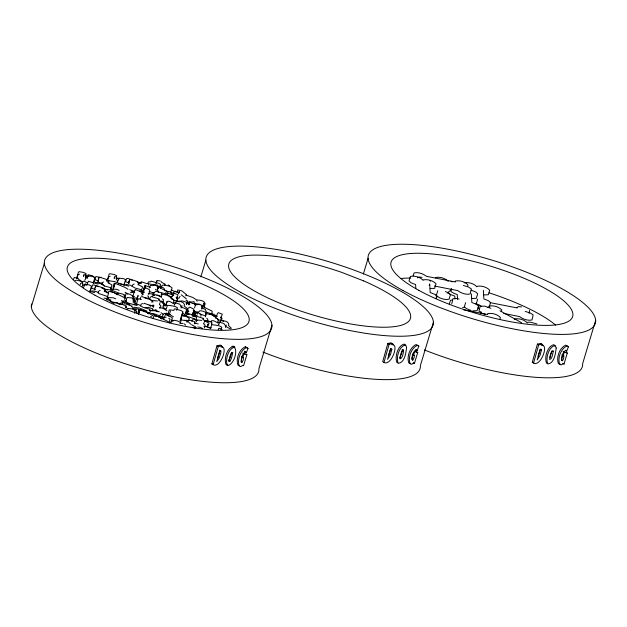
<?xml version="1.0" encoding="UTF-8"?>
<svg xmlns="http://www.w3.org/2000/svg" width="627" height="627" viewBox="0 0 627 627"><rect width="100%" height="100%" fill="white"/><g stroke="black" fill="none" stroke-linecap="round" stroke-linejoin="round"><path stroke-width="0.94" d="M174.635 293.906L173.389 293.021L170.121 292.958M184.377 323.94L185.67 325.17M119.616 304.604L119.647 304.111L117.327 302.825L112.625 302.598M150.77 300.192L150.801 299.69L148.489 298.413L144.837 298.029M171.704 294.337L171.743 293.702M231.488 328.36L228.432 325.397L228.816 324.112L227.585 322.231L225.297 321.102L220.539 320.507L219.85 322.827M219.724 350.924L217.616 357.837M390.558 348.667L388.45 355.58M540.153 349.286L538.044 356.191M231.59 352.398L230.133 357.758L228.502 360.525L229.764 361.317L231.387 358.55L232.797 352.413C230.054 352.695 229.545 358.566 229.176 361.113L229.764 361.317M552.019 350.752L549.863 357.664M239.302 365.666A3.66 2.579 -57.7 0 1 237.892 364.985C235.768 358.699 239.169 349.529 245.29 346.762L248.01 348.432L246.278 352.813L245.392 351.825C242.163 353.714 240.839 358.824 241.434 362.367C243.205 361.904 244.945 356.653 241.489 356.489L242.296 356.802L241.309 360.501M413.005 360.086L411.751 359.295C413.177 350.752 416.21 356.45 412.503 360.212C411.226 357.006 413.13 351.394 416.226 349.568L417.112 350.556L418.844 346.175L417.378 345.297C411.265 348.071 407.863 357.233 409.98 363.519A3.66 2.579 -57.7 0 0 411.97 364.162L413.671 363.072L414.439 363.425L417.731 352.398L414.831 351.316M561.729 358.856C563.289 350.509 565.248 358.84 562.098 360.831C560.82 357.617 562.717 352.006 565.813 350.187L566.706 351.167L568.438 346.794L566.973 345.916C560.851 348.683 557.458 357.852 559.574 364.138A3.66 2.579 -57.7 0 0 561.565 364.773L563.265 363.691L564.034 364.044L567.317 353.009L564.418 351.935M94.465 277.291L92.326 275.715L88.141 274.728L87.192 277.683M217.005 345.728L211.863 363.911L213.125 364.71C220.359 368.676 228.824 345.634 221.08 347.021L221.527 345.877L220.273 345.085L217.005 345.728L218.267 346.519L221.527 345.877M218.267 346.519L213.125 364.71M387.839 343.471L382.697 361.654L383.959 362.453C391.193 366.419 399.658 343.377 391.914 344.764L392.361 343.62L391.099 342.828L387.839 343.471L389.093 344.262L392.361 343.62M389.093 344.262L383.959 362.453M537.433 344.082L532.292 362.273L533.553 363.064C540.78 367.038 549.252 343.996 541.509 345.383L541.955 344.239L540.693 343.447L537.433 344.082L538.687 344.874L541.955 344.239M538.687 344.874L533.553 363.064M159.619 304.032L159.916 302.794M203.9 323.446L204.198 322.207M182.512 312.591L180.074 320.718M31.35 306.681L44.368 263.277M73.39 279.54L74.237 277.549L78.093 278.192L78.61 279.368L82.458 281.876L84.034 281.068L87.655 283.059M76.58 278.38L78.477 272.055L79.159 271.671L83.462 272.416L86.087 273.678L85.57 275.394M76.988 278.247L78.022 274.806L79.519 274.164M80.17 284.65L80.695 283.279M82.184 283.866L82.701 282.15L80.891 281.264L76.815 280.159L75.091 280.528M82.247 286.492L83.023 283.913L81.455 282.746M84.849 280.183L85.962 278.184M85.633 278.02L86.408 275.441L84.841 274.273M83.509 287.738L84.723 284.486L89.144 284.877L91.456 286.155L89.88 291.814M87.129 278.498L88.109 276.013L92.53 276.405L94.842 277.683L93.266 283.341M86.683 285.301L88.336 281.257L98.094 284.133M89.912 291.312L90.296 290.027M91.315 288.875L92.475 285.003L94.183 284.956L98.227 286.743M93.298 282.84L93.682 281.554M94.136 281.75L94.544 279.987M94.928 279.634L95.86 276.538L100.822 277.518M95.226 287.879L95.508 286.437M98.149 280.959L98.894 277.965M98.157 292.95L98.674 291.234L100.101 290.426M101.543 284.478L102.06 282.761L103.486 281.954M106.833 281.452L107.35 279.728L99.795 277.197L98.964 277.534L97.804 281.398L98.423 281.335M107.233 280.418L109.129 274.101L109.811 273.717L114.114 274.454L116.74 275.715L116.222 277.44M107.64 280.293L108.675 276.852L110.172 276.209M108.228 293.138L108.745 291.414L110.579 291.398M107.601 296.461L108.526 293.365L104.568 291.187L104.952 289.901L103.298 288.506M110.752 288.765L111.912 284.901L107.954 282.714L108.338 281.429L106.684 280.034M110.799 289.423L110.908 287.738L104.341 285.959L99.897 283.232L95.069 282.283M112.946 287.205L114.106 283.333L115.509 283.498L124.757 287.252L127.963 289.251M116.285 280.065L117.061 277.487L115.501 276.311M117.994 280.637L117.32 282.087L118.762 278.059L123.809 278.702L125.494 279.728L123.919 285.387L124.334 283.592M125.58 281.672L126.513 278.576L128.221 278.529L132.266 280.316M120.196 304.51L120.658 302.959L122.367 302.912M122.093 304.275L122.868 301.697L126.803 302.872L129.954 304.793M124.585 296.892L125.102 295.168L123.292 294.282L119.208 293.185L117.492 293.554M128.613 283.106L129.726 279.901L129.029 282.228M125.478 295.803L126.254 293.224L130.189 294.4L133.339 296.328L132.524 299.032M124.648 299.51L125.424 296.932L123.856 295.764M126.356 300.09L125.682 301.54L127.124 297.504L131.545 297.896L133.857 299.181L133.057 302.253M132.195 286.523L132.712 284.807L134.139 283.992M125.949 307.841L126.466 306.117L124.655 305.231L120.58 304.134L118.856 304.503M132.806 296.524L134.695 290.207L135.675 290.011M133.206 299.4L133.982 296.814L134.539 296.602M138.003 284.885L138.52 283.169L141.004 282.753M133.943 301.125L134.876 298.029L136.584 297.982M140.699 283.412L141.216 281.688L146.796 283.678L148.544 283.639M135.314 301.963L136.083 299.385L137.909 299.463M136.945 298.664L138.105 295.482L137.274 298.24M136.819 302.896L137.979 299.024L138.81 298.695L141.326 299.534M134.421 313.202L135.228 310.13L132.908 308.845L128.206 308.617M141.404 290.81L142.572 286.939L138.606 284.76L138.99 283.467L137.337 282.079M135.777 310.53L136.239 308.978L137.948 308.931L142 310.718M141.451 291.461L141.561 289.776L134.993 288.005L130.549 285.277L125.721 284.329M140.283 298.93L140.84 297.088M136.247 312.873L136.717 311.321L132.752 309.142L133.136 307.857L131.482 306.462M143.599 289.251L144.759 285.379L150.284 287.354M142.486 293.334L143.842 288.82L145.488 287.707L149.32 289.611L149.775 290.85L148.615 294.721M142.486 294.196L143.042 292.354L144.594 292.221M144.32 289.729L145.542 285.92L144.774 288.498M137.744 313.633L138.904 309.762L140.307 309.918L149.555 313.672L152.769 315.679M138.183 313.845L139.343 309.973L140.174 309.644L147.729 312.175M140.558 305.976L141.075 304.252L142.501 303.444M138.465 314.111L139.696 310.302M138.661 313.743L139.437 311.164M148.45 285.207L148.834 283.921L157.502 285.175L157.252 286.108L158.506 287.331L158.114 288.624L158.004 288.216M149.587 287.942L150.362 285.363L152.706 285.653L154.869 285.042L157.581 285.841L157.197 287.135M147.862 299.079L148.56 296.759L147.698 295.873M149.767 298.57L150.159 297.276L154.845 294.651L158.27 295.286L161.311 296.845L161.147 297.378L162.087 294.267L165.708 294.933M155.911 283.185L156.891 280.927M156.162 283.302L156.969 280.59L159.901 280.888M151.946 302.426L152.33 301.132L153.38 300.647L157.44 300.991M149.814 310.914L149.924 309.229L143.356 307.449L138.912 304.73L134.084 303.774M157.487 289.784L158.263 287.205L157.165 286.398M152.659 306.376L153.121 304.832M153.2 307.457L153.905 305.373M160.238 286.79L160.504 284.329L159.093 283.49L151.083 281.115L150.825 281.758L148.395 281.923L147.988 283.004M161.5 287.142L162.009 285.418L164.109 284.948L169.713 286.21L172.111 287.864L170.952 291.727M153.082 318.547L153.889 315.836L154.869 315.647M158.874 300.286L159.258 298.993L152.345 296.916M164.776 285.379L165.16 284.094L161.876 282.518L160.841 281.186M164.525 290.716C165.646 287.385 160.308 286.798 157.973 286.398M163.177 301.101L163.561 299.808L162.362 298.781M162.793 303.46L163.31 301.744L160.794 300.897M163.6 304.628L162.824 307.206L166.21 309.197L167.37 305.325L170.92 305.631L175.121 306.485L177.472 307.763L176.696 310.341M167.472 294L167.989 292.284L167.464 291.484L160.198 288.052M161.79 318.688L163.028 314.456L164.682 313.335L168.506 315.248L168.969 316.478M165.841 305.294L167.001 301.422C169.674 299.753 174.173 305.561 174.612 302.535L179.69 304.173L181.509 306.791L181.125 308.076M165.802 305.929L166.962 302.057L166.704 302.512M163.757 319.057L164.274 317.34L166.171 317.301M164.493 317.301L165.011 315.577M173.397 293.898L173.914 292.182L175.113 291.132L178.789 292.974M167.965 314.174L169.251 309.879L173.93 310.389L174.322 309.095L175.098 308.86L181.038 310.537L183.029 311.807L180.858 319.033M169.4 314.417L170.434 310.976M173.146 303.46L174.071 300.364L173.554 299.573L169.509 296.54L165.465 294.549M177.041 292.535L177.817 289.956L181.901 290.873L186.376 294.627L185.984 295.92M169.157 322.247L170.089 319.151L168.781 318.289M176.9 298.178L177.935 294.745L174.055 293.232L173.17 294.11L172.394 296.689L169.47 296.72M175.568 303.413L176.265 301.093L181.015 301.689L183.303 302.817L184.534 304.698L184.15 305.984L187.254 308.476L185.827 313.547M178.57 293.452L179.338 291.328L178.82 293.052M177.049 300.106L177.566 298.389L176.344 296.986M177.214 301.015L177.77 298.844L176.132 297.684M170.999 322.333L172.354 317.818L169.204 315.898L165.269 314.715M181.642 306.885L182.026 305.6M181.446 317.811L182.214 315.232L186.148 316.416L189.299 318.336L188.484 321.04M183.836 315.773L184.307 314.221L182.998 313.359M184.675 316.047L186.478 310.028L185.898 308.954L180.709 306.713M188.907 303.131L189.378 301.587L191.517 302.073L194.041 301.642L194.668 304.761M188.931 304.918L189.707 302.339L195.64 304.361L194.558 307.975M187.308 310.945L188.124 308.233L189.769 307.12L193.602 309.025L194.056 310.263L192.897 314.127M186.054 315.969L186.446 314.676L188.774 314.519M186.768 313.61L187.324 311.768L188.876 311.635M187.575 312.983L188.343 310.404L187.214 309.816M186.971 322.325L187.794 320.381L190.733 320.397L194.919 321.706L194.809 323.838M200.867 276.797L205.852 260.174M191.846 321.455L193.249 318.869L197.129 320.373M194.37 313.382L194.887 311.666L193.21 310.341M194.66 315.499L195.428 312.92L198.696 312.991L201.251 314.738L200.781 316.282M197.097 313.445L197.489 312.16L198.32 312.238L200.005 310.678L203.062 311.204L206.785 312.834M196.243 318.924L196.635 317.638L195.491 316.659L191.517 314.535L187.073 313.155M196.227 321.839L196.612 320.546L197.662 320.052L201.722 320.405M201.479 306.548L201.863 305.255L199.143 304.448L195.42 304.871M201.769 309.197L202.545 306.619L201.447 305.811M203.697 306.587C207.827 301.995 201.338 299.965 198.038 300.129L197.278 299.855M204.002 307.92L204.778 303.742M203.148 319.699L203.54 318.406L196.627 316.329M204.394 327.796L205.17 325.217L203.657 323.845M207.459 320.515L207.843 319.221L206.644 318.195M207.882 324.041L207.106 326.62L210.492 328.603L211.652 324.739L215.202 325.045L219.403 325.899L221.746 327.176L220.978 329.755M211.754 313.414L212.271 311.697L211.746 310.898L204.473 307.465M217.42 322.874L218.353 319.778L217.835 318.986L213.791 315.953L209.739 313.962M220.923 318.453L222.217 314.158L218.337 312.646L217.451 313.516L216.676 316.102L213.744 316.133M218.212 329.794L218.596 328.509L219.372 328.274L222.044 329.426M221.496 320.428L222.052 318.257L220.414 317.09M225.406 327.49L225.791 326.205L223.972 323.579L218.894 321.949C218.455 324.974 213.956 319.167 211.283 320.836M225.924 326.299L226.308 325.005M271.938 325.264L258.92 368.668A118.456 30.856 16.7 0 1 142.431 369.029A118.456 30.856 16.7 0 1 31.585 303.954M363.37 274.03L368.08 258.332M413.138 275.825L414.071 272.925C418.295 271.938 423.139 273.725 426.517 276.311L455.39 281.985M429.213 285.583L429.707 283.929L430.169 292.543L434.801 294.306L436.58 295.599L436.118 298.624M436.517 298.068L437.011 296.414M433.422 322.16L420.396 365.565A118.456 30.856 16.7 0 1 262.909 352.076M451.424 288.444L450.931 291.469L454.011 293.405L457.248 294.533L457.577 299.338M449.308 304.071L450.492 300.341L452.098 299.965M467.523 286.602L468.024 284.948C465.116 281.672 459.591 280.159 455.327 281.021L455.139 281.445M462.608 307.583L464.215 307.206L465.649 302.653M475.627 303.915L476.426 303.225L477.672 299.095M479.036 304.667L478.048 307.975L479.036 309.142M480.454 313.194L480.956 311.541M489.311 306.697L490.549 302.567L488.48 300.725L483.856 298.961L483.393 290.348M501.302 311.658L501.796 310.004C498.896 306.721 493.371 305.208 489.107 306.078L488.919 306.493M499.923 319.198L500.424 317.544C497.517 314.26 491.991 312.748 487.728 313.618L487.54 314.033M529.094 313.406L529.588 310.381M595.65 320.319L582.632 363.723A118.456 30.856 16.7 0 1 424.244 349.882M242.633 353.079L246.897 354.655L243.605 365.682L242.837 365.329L241.136 366.419A3.66 2.579 -57.7 0 1 239.153 365.776C237.03 359.49 240.431 350.328 246.552 347.554M563.062 351.441L564.316 352.233L563.171 355.642L563.986 355.948M242.743 357.28L243.895 353.879L246.897 354.655M414.392 355.337L413.577 355.023L414.721 351.622L417.731 352.398M417.464 277.871L419.173 277.04L422.112 277.338M435.373 277.91L435.561 277.487C439.833 276.625 445.358 278.137 448.258 281.421M516.954 307.41L518.756 306.619L521.609 306.924M514.446 319.402L514.634 318.986C518.897 318.124 524.423 319.637 527.331 322.913L528.13 322.223L530.442 322.184L536.877 323.94M210.985 321.925L211.244 321.471M399.626 358.033L401.648 353.471L402.369 349.364L403.623 350.156C403.326 352.727 402.691 358.495 400.01 358.856C400.379 356.308 400.888 350.438 403.623 350.156M161.648 294.157L161.186 294.768L162.032 292.872L166.359 294.087L171.453 297.308L171.069 298.593L174.761 300.709L176.391 300.67L179.385 301.822M181.227 318.5L180.38 320.397L180.835 319.794M205.922 313.571L205.468 314.182L206.314 312.285L210.641 313.5L215.735 316.721L215.351 318.007L216.801 318.587M88.109 276.366L87.576 276.389M118.37 283.906L118.989 283.294L128.747 286.171M126.725 303.358L127.352 302.747L137.109 305.623M143.677 303.876L144.296 303.264L147.721 304.604M437.779 290.74L436.353 295.333C439.315 298.554 444.809 300.145 449.073 299.197L450.468 294.635L448.407 292.793L445.452 291.539M447.145 293.193L451.542 289.478M180.074 296.273L179.063 298.06L176.72 298.381M145.088 307.583L148.333 307.371L152.518 308.68L152.408 310.812L152.126 309.973L152.651 309.746L159.329 311.807M179.126 301.156L182.371 300.944L186.556 302.253L186.446 304.385L186.164 303.546M204.433 321.126L207.678 320.914L211.863 322.223L211.754 324.355L211.471 323.508M169.345 322.905L174.04 320.279L177.465 320.914L180.505 322.474L180.333 323.007L181.281 319.895L184.902 320.569M194.433 316.69L197.442 314.942M82.74 285.497L83.493 285.003L85.209 285.316M126.858 309.189L128.284 308.374M147.76 312.912L149.594 312.889M164.705 313.422L166.539 313.406M234.811 347.107C228.267 348.361 224.889 359.953 227.413 365.627C233.652 365.079 238.816 350.297 233.55 346.316C227.013 347.57 223.627 359.153 226.151 364.828L227.687 364.898M489.154 307.128L487.602 307.528M435.922 295.145L436.541 294.878M464.129 282.808C468.393 281.946 473.918 283.459 476.826 286.735L477.006 286.32C481.277 285.45 486.803 286.962 489.703 290.246L488.276 294.8L483.809 294.87M194.527 322.999L198.195 323.963M101.864 288.122L103.878 288.553L104.678 289.408M151.828 300.764L152.674 300.537M196.11 320.178L196.956 319.95M165.41 292.817L168.835 293.507L173.616 295.599M175.051 303.672L174.181 305.043L174.659 304.965M219.325 323.085L218.462 324.457L218.941 324.378M391.287 343.62L392.596 343.682L393.45 344.732M129.076 283.373L128.457 283.443L129.617 279.571L130.447 279.242L138.003 281.774M95.038 289.807L94.418 289.87L95.578 285.998L96.409 285.669L103.964 288.201M123.762 303.954L124.593 303.625L132.148 306.156M143.575 290.152L144.194 290.097M162.236 317.983L163.788 317.858M130.487 292.668L132.814 292.511M148.16 293.483L151.436 293.812L154.665 295.521M192.434 312.897L195.718 313.226M139.468 290.912L143.614 291.187M179.855 323.352L183.123 323.422M97.506 282.534L101.935 283.208L104.388 285.951M103.957 298.099L108.259 298.844L110.885 300.098M193.116 303.327L199.997 304.252M160.246 314.582L160.763 314.597M85.484 277.487L87.129 277.565M204.473 320.342L210.304 321.58M110.524 289.023L116.638 289.329L119.154 290.34M141.177 291.069L143.904 291.257M107.139 297.496L113.252 297.801L115.768 298.813M149.54 310.522L155.653 310.827L158.169 311.838M106.457 299.8L107.193 299.863M153.654 294.118L152.816 294.032L153.207 292.746L154.038 292.825L155.723 291.265L161.413 292.738M110.72 291.806L114.459 292.731L124.585 297.723M154.485 315.781L158.223 316.706L168.35 321.69M532.292 362.273L533.577 362.414M211.863 363.911L213.156 364.06M197.826 327.02L200.209 327.325L202.497 328.454M151.946 313.633L154.994 314.025L162.307 316.972M472.758 310.812L477.131 310.694L478.526 306.125L476.457 304.291L471.833 302.52L471.363 293.906M139.703 282.848L141.381 283.106M109.051 280.81L114.608 281.586L121.92 284.533M105.665 289.282L111.222 290.05L118.534 292.997M133.849 307.238L139.413 308.006L146.726 310.953M135.981 308.907L133.465 308.523L133.896 309.581M450.993 281.531L452.537 281.766M430.13 288.451L434.597 288.381L436.024 283.827C433.116 280.551 427.59 279.039 423.327 279.901L423.139 280.324C420.231 277.04 414.713 275.527 410.442 276.389L409.016 280.943L410.991 282.769L415.583 284.556L415.85 288.396M471.786 298.436L476.254 298.366L477.68 293.812L475.705 291.986L471.112 290.199M115.964 278.294L119.248 278.882M85.311 276.256L86.808 276.483M124.326 297.747L125.823 297.982M131.114 291.147L134.695 292.166M567.317 353.009L564.316 352.233M165.99 291.077L170.199 291.798L172.01 293.256M209.99 314.346L206.369 313.68L205.429 316.792L205.593 316.259L203.799 315.279L199.958 314.041M142.11 294.729L142.878 294.87M490.196 302.645L517.212 307.951M463.572 309.816L487.79 314.574M434.417 285.998L457.734 290.607C461.111 293.193 465.947 294.98 470.172 293.992L471.347 288.898L468.267 286.954L463.369 285.442M503.693 313.437L519.548 316.572C522.926 319.167 527.769 320.946 531.994 319.966L533.169 314.872L530.089 312.928L525.191 311.415M211.072 313.429L213.721 314.26L217.177 316.517M120.376 303.883L110.877 301.501M159.336 316.133L163.639 317.105M85.319 275.841L87.898 276.444M459.082 299.048L455.876 298.421L452.953 298.726L451.777 303.821M91.683 290.756L96.511 291.704L97.922 292.284L98.98 293.601L107.797 296.602M541.524 344.137L543.045 345.352M221.104 345.775L222.616 346.99M149.391 304.981L153.121 305.905M90.045 291.437L94.708 292.597M164.705 304.926L163.913 304.73L164 303.006L162.644 302.049M137.289 282.025L139.774 282.926M106.637 279.987L109.114 280.888M103.251 288.451L107.436 290.019M192.348 313.892L195.702 315.083M133.002 300.357L134.656 300.78M147.016 312.426L149.5 313.328M196.173 327.686L192.763 327.357L195.169 328.329M547.285 363.378L546.579 363.19C544.056 357.515 547.434 345.924 553.978 344.67L554.785 346.041M397.69 362.759L396.985 362.571C394.461 356.896 397.839 345.312 404.384 344.058L405.191 345.422M186.697 303.319L189.832 304.51M203.877 326.244L211.33 327.803M201.377 307.881L205.405 309.424L206.228 311.909M186.031 295.074L192.622 297.386L196.314 299.69L197.097 301.25M156.907 295.27L160.841 296.446M245.29 346.762L248.01 348.432M471.104 310.428L466.472 308.664L464.403 306.791M123.746 300.662L126.395 301.462M485.314 314.378L482.077 313.249L478.997 311.305L480.172 306.211L484.64 306.141L490.894 308.319M165.081 304.832L165.928 305.09M149.226 291.445L154.289 293.123M193.508 310.859L198.571 312.536M186.039 312.92L189.095 314.425M481.45 306.36L477.421 304.432L476.434 303.264M129.797 289.69L134.625 291.547M155.104 309.66L156.821 310.318M125.369 281.594L128.464 282.793M141.78 293.467L143.403 294.094M94.716 279.556L97.812 280.755M110.313 291.108L114.373 292.676M166.273 313.116L170.332 314.691M133.731 301.046L135.189 301.611M91.33 288.02L95.249 289.541M149.328 312.599L153.388 314.174M106.927 299.581L110.987 301.148M159.76 307.293L163.772 308.743L166.986 310.741M185.976 300.137L187.779 301.07L187.395 302.355L189.33 303.241M187.05 301.752L188.594 302.402M175.584 291.861L171.085 289.878M147.76 304.416L150.927 306.391M133.606 301.963L137.289 304.103M112.053 302.3L114.051 303.327M184.651 320.185L188.703 322.168L190.733 324.159M126.787 307.881L125.228 306.713M111.206 301.869L109.647 300.694M192.771 315.804L193.868 316.361M135.667 289.572L140.479 291.727L142.204 293.334M154.861 315.209L159.673 317.356L161.398 318.963M150.707 316.384L151.859 317.011M500.001 310.796L521.586 322.701M191.548 324.692L195.726 327.004M173.397 316.862L170.23 314.809M156.452 316.353L153.286 314.292M117.437 294.855L114.271 292.793M223.667 321.236L220.673 320.083L219.035 320.123L217.545 319.096M186.454 302.48L189.487 304.503M163.404 314.354L160.998 312.701M107.444 292.347L105.038 290.685M226.582 326.879L230.501 328.94M155.41 289.29L158.623 291.296M568.438 346.794L565.719 345.124C559.597 347.891 556.196 357.053 558.32 363.339A3.66 2.579 -57.7 0 0 560.303 363.981M565.444 350.375L566.706 351.167M561.91 354.851L563.171 355.642M561.337 359.906L562.599 360.705M562.772 363.252L564.034 364.044M418.844 346.175L416.124 344.505C410.003 347.272 406.602 356.442 408.726 362.727A3.66 2.579 -57.7 0 0 410.716 363.362M415.85 349.756L417.112 350.556M412.323 354.231L413.577 355.023M413.177 362.633L414.439 363.425M245.878 352.084L244.616 351.292L246.278 352.813M232.891 346.112L234.145 346.903M232.037 346.237L233.299 347.037M242.296 356.802L243.558 357.594M240.917 361.552L242.171 362.343M219.591 350.156L220.853 350.948L220.822 352.993L218.878 358.628L216.746 361.607L219.952 350.822L220.853 350.948M228.792 360.29L230.046 361.081M228.244 360.596L229.506 361.387M121.85 300.952L122.398 301.305M171.986 319.966L173.232 320.758M182.747 315.193L183.789 316.149M104.207 291.234L104.866 291.68M186.117 320.115L187.254 320.891M204.872 307.316L203.446 305.968M160.59 287.903L159.446 287.095L158.937 285.724M201.526 305.521L202.787 306.744M169.455 285.888L168.224 284.924M159.376 304.432L160.888 305.804L160.112 308.39L159.423 307.677M207.576 324.982L208.297 325.578L209.073 322.999L204.7 321.134L202.913 318.9M163.294 305.568L164.023 306.164L164.791 303.586L160.418 301.72L158.631 299.487M125.016 292.206L127.83 294.141M121.63 300.67L124.444 302.614M141.161 290.56L142.392 291.947M149.516 310.012L150.746 311.4M110.501 288.514L111.731 289.909M107.123 296.986L108.346 298.381M185.71 315.326L186.681 316.227L194.605 318.814L196.604 320.71M141.436 295.913L142.4 296.814L150.323 299.4L152.996 301.932M186.36 298.844L181.266 294.776M191.98 315.279L192.842 316.173M158.169 291.868L158.639 292.37M233.55 346.316L234.365 347.679M147.063 312.481L148.724 313.868M110.885 301.266L111.292 301.752M165.348 305.208L165.708 305.639M220.633 319.872L220.884 320.899M176.352 300.458L176.602 301.485M430.059 280.755L430.341 281.304M448.211 292.543L450.194 294.369L454.779 296.148L454.983 299.032M164.431 289.509L164.862 290.646M108.667 282.095L109.09 283.153M105.281 290.567L105.712 291.626M202.286 307.63L202.396 308.037L203.806 303.17L203.814 303.609M85.178 283.576L85.303 284.235M400.622 278.56A94.787 24.696 16.7 0 1 410.52 278.051M489.091 292.84A94.787 24.696 16.7 0 1 555.671 325.099M406.602 347.382C405.943 352.836 404.823 362.61 398.247 363.37C395.723 357.696 399.101 346.104 405.638 344.85L406.602 347.382M556.188 348.001C555.53 353.448 554.417 363.229 547.841 363.981C545.31 358.307 548.696 346.723 555.232 345.469L556.188 348.001M391.812 349.458L390.511 354.514L387.58 359.349L390.786 348.565L391.687 348.69L391.812 349.458M541.407 350.078L540.106 355.133L537.174 359.969L540.38 349.184L541.273 349.31L541.407 350.078M553.28 351.551C552.505 353.785 552.23 359.349 549.605 359.475C549.973 356.92 550.482 351.057 553.218 350.767L553.28 351.551M83.94 274.892L83.556 276.178L83.94 274.892M114.592 276.93L114.208 278.223L114.592 276.93M114.702 284.243L113.15 289.408L114.89 283.882L114.702 284.243M363.605 280.88L341.464 272.283A94.787 24.696 16.7 0 0 230.281 271.295A94.787 24.696 16.7 0 0 373.331 326.855A94.787 24.696 16.7 0 0 363.605 280.88M240.768 292.401A118.456 30.856 16.7 0 0 430.122 329.583A118.456 30.856 16.7 0 0 288.012 251.529A118.456 30.856 16.7 0 0 240.768 292.401M418.758 290.317A94.787 24.696 16.7 0 0 570.28 320.06A94.787 24.696 16.7 0 0 456.566 257.603A94.787 24.696 16.7 0 0 418.758 290.317M402.996 290.56A118.456 30.856 16.7 0 0 592.358 327.733A118.456 30.856 16.7 0 0 450.249 249.679A118.456 30.856 16.7 0 0 402.996 290.56M79.284 295.505A118.456 30.856 16.7 0 0 268.646 332.678A118.456 30.856 16.7 0 0 126.536 254.625A118.456 30.856 16.7 0 0 79.284 295.505M95.045 295.254A94.787 24.696 16.7 0 0 246.568 325.005A94.787 24.696 16.7 0 0 132.853 262.548A94.787 24.696 16.7 0 0 95.045 295.254"/></g></svg>
